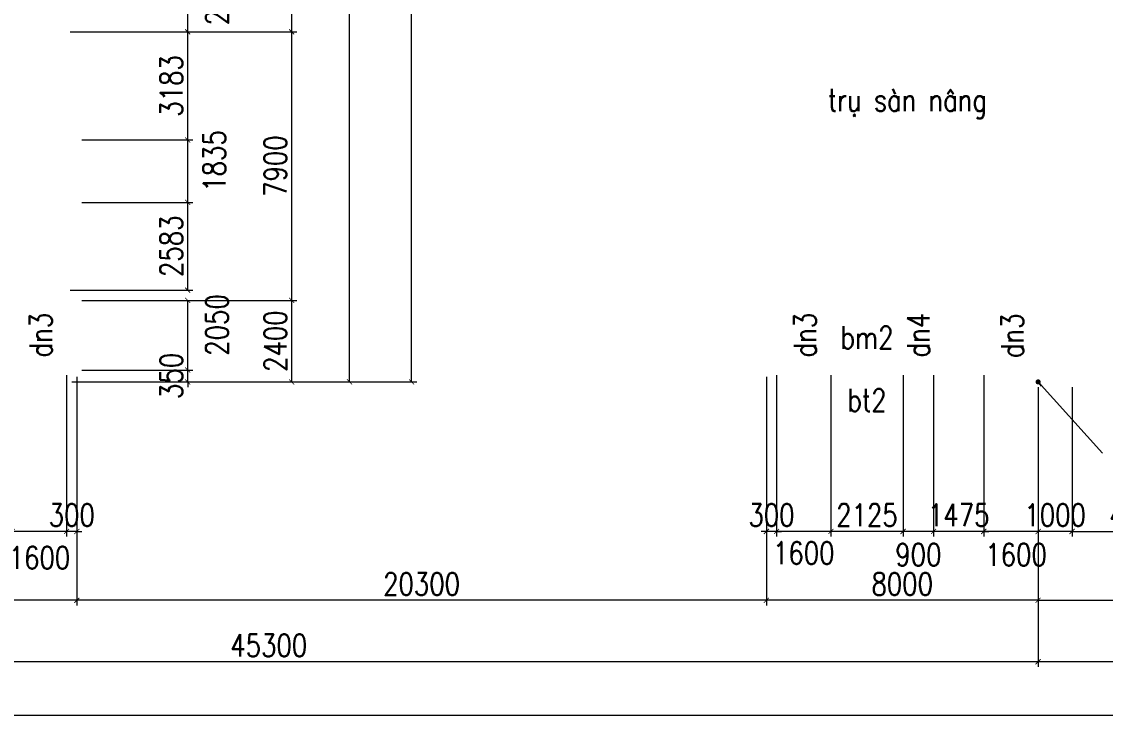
# Model space of a CAD drawing. Header units: inches. Extents: x -1640460 to 2672754, y -1012 to 1209503.
# Drawn here: x 222625 to 254528, y 100738 to 121292 of the extents above; entities that cross this region are included whole.
import ezdxf
from ezdxf.enums import TextEntityAlignment as Align

# ---------------------------------------------------------------- set-up
doc = ezdxf.new("R2010")
doc.units = ezdxf.units.IN
doc.header["$MEASUREMENT"] = 0
doc.layers.add('DAM_KT', color=4, linetype='Continuous')
doc.styles.add('KICH_THUOC', font='vnsimli.shx', dxfattribs={"width": 0.8})
doc.dimstyles.new('DIM_300', dxfattribs={"dimscale": 300, "dimtxt": 2.2, "dimasz": 0.5, "dimexe": 0.5, "dimexo": 0.5, "dimgap": 0.5, "dimtad": 1, "dimdec": 0, "dimdsep": 46, "dimtxsty": 'KICH_THUOC', "dimblk": 'ARCHTICK', "dimcen": 5, "dimclrd": 1, "dimclre": 8, "dimclrt": 256, "dimaunit": 1, "dimadec": 3, "dimazin": 2, "dimtfac": 1, "dimtdec": 0, "dimtix": 1, "dimtmove": 2, "dimatfit": 3, "dimldrblk": 'DOT', "dimfxl": 1, "dimtolj": 1, "dimtzin": 0, "dimlwd": 15, "dimlwe": 9, "dimarcsym": 0})

# ---------------------------------------------------------------- blocks, each defined once
blk = doc.blocks.new('_ArchTick')
at = {"color": 0, "linetype": 'ByBlock', "const_width": 0.15}
blk.add_lwpolyline([(-0.5, -0.5), (0.5, 0.5)], dxfattribs=at)
blk = doc.blocks.new('*D76')
at = {"layer": 'DAM_KT', "color": 8, "lineweight": 9}
for p, q in [((252549, 110544), (252549, 104119)), ((286549, 110244), (286549, 104119))]:
    blk.add_line(p, q, dxfattribs=at)
at = {"layer": 'DAM_KT', "color": 1, "lineweight": 15}
blk.add_line((252549, 104269), (286549, 104269), dxfattribs=at)
at = {"layer": 'Defpoints', "color": 0}
for p in [(252549, 110694), (286549, 110394), (286549, 104269)]:
    blk.add_point(p, dxfattribs=at)
at = {"layer": 'DAM_KT', "color": 1, "lineweight": 15, "xscale": 150, "yscale": 150, "zscale": 150, "rotation": 180}
blk.add_blockref('_ArchTick', (252549, 104269), dxfattribs=at)
at = {"layer": 'DAM_KT', "color": 1, "lineweight": 15, "xscale": 150, "yscale": 150, "zscale": 150}
blk.add_blockref('_ArchTick', (286549, 104269), dxfattribs=at)
at = {"layer": 'DAM_KT', "insert": (269549, 104749), "char_height": 660, "attachment_point": 5, "style": 'KICH_THUOC'}
blk.add_mtext('\\A1;34000', dxfattribs=at)
blk = doc.blocks.new('_Dot')
at = {"color": 0, "linetype": 'ByBlock', "lineweight": -2}
blk.add_line((-0.5, 0), (-1, 0), dxfattribs=at)
at = {"color": 0, "linetype": 'ByBlock', "const_width": 0.5}
blk.add_lwpolyline([(-0.25, 0, 1), (0.25, 0, 1)], format="xyb", close=True, dxfattribs=at)
blk = doc.blocks.new('*D77')
at = {"layer": 'DAM_KT', "color": 8, "lineweight": 9}
for p, q in [((252549, 110544), (252549, 102311)), ((354549, 110544), (354549, 102311))]:
    blk.add_line(p, q, dxfattribs=at)
at = {"layer": 'DAM_KT', "color": 1, "lineweight": 15}
blk.add_line((354549, 102461), (252549, 102461), dxfattribs=at)
at = {"layer": 'Defpoints', "color": 0}
for p in [(252549, 110694), (354549, 110694), (252549, 102461)]:
    blk.add_point(p, dxfattribs=at)
at = {"layer": 'DAM_KT', "color": 1, "lineweight": 15, "xscale": 150, "yscale": 150, "zscale": 150, "rotation": 180}
blk.add_blockref('_ArchTick', (252549, 102461), dxfattribs=at)
at = {"layer": 'DAM_KT', "color": 1, "lineweight": 15, "xscale": 150, "yscale": 150, "zscale": 150}
blk.add_blockref('_ArchTick', (354549, 102461), dxfattribs=at)
at = {"layer": 'DAM_KT', "insert": (303549, 102941), "char_height": 660, "attachment_point": 5, "style": 'KICH_THUOC'}
blk.add_mtext('\\A1;102000', dxfattribs=at)
blk = doc.blocks.new('*D106')
at = {"layer": 'DAM_KT', "color": 8, "lineweight": 9}
for p, q in [((253549, 110544), (253549, 106145)), ((257549, 110544), (257549, 106145))]:
    blk.add_line(p, q, dxfattribs=at)
at = {"layer": 'DAM_KT', "color": 1, "lineweight": 15}
blk.add_line((253549, 106295), (257549, 106295), dxfattribs=at)
at = {"layer": 'Defpoints', "color": 0}
for p in [(253549, 110694), (257549, 110694), (257549, 106295)]:
    blk.add_point(p, dxfattribs=at)
at = {"layer": 'DAM_KT', "color": 1, "lineweight": 15, "xscale": 150, "yscale": 150, "zscale": 150, "rotation": 180}
blk.add_blockref('_ArchTick', (253549, 106295), dxfattribs=at)
at = {"layer": 'DAM_KT', "color": 1, "lineweight": 15, "xscale": 150, "yscale": 150, "zscale": 150}
blk.add_blockref('_ArchTick', (257549, 106295), dxfattribs=at)
at = {"layer": 'DAM_KT', "insert": (255549, 106775), "char_height": 660, "attachment_point": 5, "style": 'KICH_THUOC'}
blk.add_mtext('\\A1;4000', dxfattribs=at)
blk = doc.blocks.new('*D107')
at = {"layer": 'DAM_KT', "color": 8, "lineweight": 9}
for p, q in [((252549, 110544), (252549, 106145)), ((253549, 110544), (253549, 106145))]:
    blk.add_line(p, q, dxfattribs=at)
at = {"layer": 'DAM_KT', "color": 1, "lineweight": 15}
for p, q in [((252549, 106295), (252399, 106295)), ((253549, 106295), (252549, 106295)), ((253549, 106295), (253699, 106295))]:
    blk.add_line(p, q, dxfattribs=at)
at = {"layer": 'Defpoints', "color": 0}
for p in [(252549, 110694), (253549, 110694), (252549, 106295)]:
    blk.add_point(p, dxfattribs=at)
at = {"layer": 'DAM_KT', "color": 1, "lineweight": 15, "xscale": 150, "yscale": 150, "zscale": 150}
blk.add_blockref('_ArchTick', (252549, 106295), dxfattribs=at)
at = {"layer": 'DAM_KT', "color": 1, "lineweight": 15, "xscale": 150, "yscale": 150, "zscale": 150, "rotation": 180}
blk.add_blockref('_ArchTick', (253549, 106295), dxfattribs=at)
at = {"layer": 'DAM_KT', "insert": (253049, 106775), "char_height": 660, "attachment_point": 5, "style": 'KICH_THUOC'}
blk.add_mtext('\\A1;1000', dxfattribs=at)
blk = doc.blocks.new('*D108')
at = {"layer": 'DAM_KT', "color": 8, "lineweight": 9}
for p, q in [((250949, 110894), (250949, 106145)), ((252549, 110544), (252549, 106145))]:
    blk.add_line(p, q, dxfattribs=at)
at = {"layer": 'DAM_KT', "color": 1, "lineweight": 15}
blk.add_line((252549, 106295), (250949, 106295), dxfattribs=at)
at = {"layer": 'Defpoints', "color": 0}
for p in [(250949, 111044), (252549, 110694), (250949, 106295)]:
    blk.add_point(p, dxfattribs=at)
at = {"layer": 'DAM_KT', "color": 1, "lineweight": 15, "xscale": 150, "yscale": 150, "zscale": 150, "rotation": 180}
blk.add_blockref('_ArchTick', (250949, 106295), dxfattribs=at)
at = {"layer": 'DAM_KT', "color": 1, "lineweight": 15, "xscale": 150, "yscale": 150, "zscale": 150}
blk.add_blockref('_ArchTick', (252549, 106295), dxfattribs=at)
at = {"layer": 'DAM_KT', "insert": (251899, 105608), "char_height": 660, "attachment_point": 5, "style": 'KICH_THUOC'}
blk.add_mtext('\\A1;1600', dxfattribs=at)
blk = doc.blocks.new('*D109')
at = {"layer": 'DAM_KT', "color": 8, "lineweight": 9}
for p, q in [((249474, 110894), (249474, 106145)), ((250949, 110894), (250949, 106145))]:
    blk.add_line(p, q, dxfattribs=at)
at = {"layer": 'DAM_KT', "color": 1, "lineweight": 15}
for p, q in [((249474, 106295), (249324, 106295)), ((250949, 106295), (249474, 106295)), ((250949, 106295), (251099, 106295))]:
    blk.add_line(p, q, dxfattribs=at)
at = {"layer": 'Defpoints', "color": 0}
for p in [(249474, 111044), (250949, 111044), (249474, 106295)]:
    blk.add_point(p, dxfattribs=at)
at = {"layer": 'DAM_KT', "color": 1, "lineweight": 15, "xscale": 150, "yscale": 150, "zscale": 150}
blk.add_blockref('_ArchTick', (249474, 106295), dxfattribs=at)
at = {"layer": 'DAM_KT', "color": 1, "lineweight": 15, "xscale": 150, "yscale": 150, "zscale": 150, "rotation": 180}
blk.add_blockref('_ArchTick', (250949, 106295), dxfattribs=at)
at = {"layer": 'DAM_KT', "insert": (250211, 106775), "char_height": 660, "attachment_point": 5, "style": 'KICH_THUOC'}
blk.add_mtext('\\A1;1475', dxfattribs=at)
blk = doc.blocks.new('*D110')
at = {"layer": 'DAM_KT', "color": 8, "lineweight": 9}
for p, q in [((248574, 110894), (248574, 106145)), ((249474, 110894), (249474, 106145))]:
    blk.add_line(p, q, dxfattribs=at)
at = {"layer": 'DAM_KT', "color": 1, "lineweight": 15}
blk.add_line((249474, 106295), (248574, 106295), dxfattribs=at)
at = {"layer": 'Defpoints', "color": 0}
for p in [(248574, 111044), (249474, 111044), (248574, 106295)]:
    blk.add_point(p, dxfattribs=at)
at = {"layer": 'DAM_KT', "color": 1, "lineweight": 15, "xscale": 150, "yscale": 150, "zscale": 150, "rotation": 180}
blk.add_blockref('_ArchTick', (248574, 106295), dxfattribs=at)
at = {"layer": 'DAM_KT', "color": 1, "lineweight": 15, "xscale": 150, "yscale": 150, "zscale": 150}
blk.add_blockref('_ArchTick', (249474, 106295), dxfattribs=at)
at = {"layer": 'DAM_KT', "insert": (249024, 105608), "char_height": 660, "attachment_point": 5, "style": 'KICH_THUOC'}
blk.add_mtext('\\A1;900', dxfattribs=at)
blk = doc.blocks.new('*D111')
at = {"layer": 'DAM_KT', "color": 8, "lineweight": 9}
for p, q in [((246449, 110894), (246449, 106145)), ((248574, 110894), (248574, 106145))]:
    blk.add_line(p, q, dxfattribs=at)
at = {"layer": 'DAM_KT', "color": 1, "lineweight": 15}
blk.add_line((248574, 106295), (246449, 106295), dxfattribs=at)
at = {"layer": 'Defpoints', "color": 0}
for p in [(246449, 111044), (248574, 111044), (246449, 106295)]:
    blk.add_point(p, dxfattribs=at)
at = {"layer": 'DAM_KT', "color": 1, "lineweight": 15, "xscale": 150, "yscale": 150, "zscale": 150, "rotation": 180}
blk.add_blockref('_ArchTick', (246449, 106295), dxfattribs=at)
at = {"layer": 'DAM_KT', "color": 1, "lineweight": 15, "xscale": 150, "yscale": 150, "zscale": 150}
blk.add_blockref('_ArchTick', (248574, 106295), dxfattribs=at)
at = {"layer": 'DAM_KT', "insert": (247511, 106775), "char_height": 660, "attachment_point": 5, "style": 'KICH_THUOC'}
blk.add_mtext('\\A1;2125', dxfattribs=at)
blk = doc.blocks.new('*D112')
at = {"layer": 'DAM_KT', "color": 8, "lineweight": 9}
for p, q in [((244849, 110894), (244849, 106145)), ((246449, 110894), (246449, 106145))]:
    blk.add_line(p, q, dxfattribs=at)
at = {"layer": 'DAM_KT', "color": 1, "lineweight": 15}
blk.add_line((246449, 106295), (244849, 106295), dxfattribs=at)
at = {"layer": 'Defpoints', "color": 0}
for p in [(244849, 111044), (246449, 111044), (244849, 106295)]:
    blk.add_point(p, dxfattribs=at)
at = {"layer": 'DAM_KT', "color": 1, "lineweight": 15, "xscale": 150, "yscale": 150, "zscale": 150, "rotation": 180}
blk.add_blockref('_ArchTick', (244849, 106295), dxfattribs=at)
at = {"layer": 'DAM_KT', "color": 1, "lineweight": 15, "xscale": 150, "yscale": 150, "zscale": 150}
blk.add_blockref('_ArchTick', (246449, 106295), dxfattribs=at)
at = {"layer": 'DAM_KT', "insert": (245649, 105659), "char_height": 660, "attachment_point": 5, "style": 'KICH_THUOC'}
blk.add_mtext('\\A1;1600', dxfattribs=at)
blk = doc.blocks.new('*D237')
at = {"layer": 'DAM_KT', "color": 8, "lineweight": 9}
for p, q in [((244549, 110844), (244549, 106145)), ((244849, 110894), (244849, 106145))]:
    blk.add_line(p, q, dxfattribs=at)
at = {"layer": 'DAM_KT', "color": 1, "lineweight": 15}
for p, q in [((244549, 106295), (244399, 106295)), ((244849, 106295), (244549, 106295)), ((244849, 106295), (244999, 106295))]:
    blk.add_line(p, q, dxfattribs=at)
at = {"layer": 'Defpoints', "color": 0}
for p in [(244849, 111044), (244549, 110994), (244549, 106295)]:
    blk.add_point(p, dxfattribs=at)
at = {"layer": 'DAM_KT', "color": 1, "lineweight": 15, "xscale": 150, "yscale": 150, "zscale": 150}
blk.add_blockref('_ArchTick', (244549, 106295), dxfattribs=at)
at = {"layer": 'DAM_KT', "color": 1, "lineweight": 15, "xscale": 150, "yscale": 150, "zscale": 150, "rotation": 180}
blk.add_blockref('_ArchTick', (244849, 106295), dxfattribs=at)
at = {"layer": 'DAM_KT', "insert": (244699, 106775), "char_height": 660, "attachment_point": 5, "style": 'KICH_THUOC'}
blk.add_mtext('\\A1;300', dxfattribs=at)
blk = doc.blocks.new('*D238')
at = {"layer": 'DAM_KT', "color": 8, "lineweight": 9}
for p, q in [((223949, 110894), (223949, 106145)), ((224249, 110844), (224249, 106145))]:
    blk.add_line(p, q, dxfattribs=at)
at = {"layer": 'DAM_KT', "color": 1, "lineweight": 15}
for p, q in [((223949, 106295), (223799, 106295)), ((224249, 106295), (223949, 106295)), ((224249, 106295), (224399, 106295))]:
    blk.add_line(p, q, dxfattribs=at)
at = {"layer": 'Defpoints', "color": 0}
for p in [(223949, 111044), (224249, 110994), (223949, 106295)]:
    blk.add_point(p, dxfattribs=at)
at = {"layer": 'DAM_KT', "color": 1, "lineweight": 15, "xscale": 150, "yscale": 150, "zscale": 150}
blk.add_blockref('_ArchTick', (223949, 106295), dxfattribs=at)
at = {"layer": 'DAM_KT', "color": 1, "lineweight": 15, "xscale": 150, "yscale": 150, "zscale": 150, "rotation": 180}
blk.add_blockref('_ArchTick', (224249, 106295), dxfattribs=at)
at = {"layer": 'DAM_KT', "insert": (224099, 106775), "char_height": 660, "attachment_point": 5, "style": 'KICH_THUOC'}
blk.add_mtext('\\A1;300', dxfattribs=at)
blk = doc.blocks.new('*D113')
at = {"layer": 'DAM_KT', "color": 8, "lineweight": 9}
for p, q in [((222349, 110894), (222349, 106145)), ((223949, 110894), (223949, 106145))]:
    blk.add_line(p, q, dxfattribs=at)
at = {"layer": 'DAM_KT', "color": 1, "lineweight": 15}
blk.add_line((223949, 106295), (222349, 106295), dxfattribs=at)
at = {"layer": 'Defpoints', "color": 0}
for p in [(222349, 111044), (223949, 111044), (222349, 106295)]:
    blk.add_point(p, dxfattribs=at)
at = {"layer": 'DAM_KT', "color": 1, "lineweight": 15, "xscale": 150, "yscale": 150, "zscale": 150, "rotation": 180}
blk.add_blockref('_ArchTick', (222349, 106295), dxfattribs=at)
at = {"layer": 'DAM_KT', "color": 1, "lineweight": 15, "xscale": 150, "yscale": 150, "zscale": 150}
blk.add_blockref('_ArchTick', (223949, 106295), dxfattribs=at)
at = {"layer": 'DAM_KT', "insert": (223149, 105520), "char_height": 660, "attachment_point": 5, "style": 'KICH_THUOC'}
blk.add_mtext('\\A1;1600', dxfattribs=at)
blk = doc.blocks.new('*D240')
at = {"layer": 'DAM_KT', "color": 8, "lineweight": 9}
for p, q in [((244549, 110844), (244549, 104119)), ((252549, 110544), (252549, 104119))]:
    blk.add_line(p, q, dxfattribs=at)
at = {"layer": 'DAM_KT', "color": 1, "lineweight": 15}
blk.add_line((252549, 104269), (244549, 104269), dxfattribs=at)
at = {"layer": 'Defpoints', "color": 0}
for p in [(244549, 110994), (252549, 110694), (244549, 104269)]:
    blk.add_point(p, dxfattribs=at)
at = {"layer": 'DAM_KT', "color": 1, "lineweight": 15, "xscale": 150, "yscale": 150, "zscale": 150, "rotation": 180}
blk.add_blockref('_ArchTick', (244549, 104269), dxfattribs=at)
at = {"layer": 'DAM_KT', "color": 1, "lineweight": 15, "xscale": 150, "yscale": 150, "zscale": 150}
blk.add_blockref('_ArchTick', (252549, 104269), dxfattribs=at)
at = {"layer": 'DAM_KT', "insert": (248549, 104749), "char_height": 660, "attachment_point": 5, "style": 'KICH_THUOC'}
blk.add_mtext('\\A1;8000', dxfattribs=at)
blk = doc.blocks.new('*D241')
at = {"layer": 'DAM_KT', "color": 8, "lineweight": 9}
for p, q in [((224249, 110844), (224249, 104119)), ((244549, 110844), (244549, 104119))]:
    blk.add_line(p, q, dxfattribs=at)
at = {"layer": 'DAM_KT', "color": 1, "lineweight": 15}
blk.add_line((244549, 104269), (224249, 104269), dxfattribs=at)
at = {"layer": 'Defpoints', "color": 0}
for p in [(224249, 110994), (244549, 110994), (224249, 104269)]:
    blk.add_point(p, dxfattribs=at)
at = {"layer": 'DAM_KT', "color": 1, "lineweight": 15, "xscale": 150, "yscale": 150, "zscale": 150, "rotation": 180}
blk.add_blockref('_ArchTick', (224249, 104269), dxfattribs=at)
at = {"layer": 'DAM_KT', "color": 1, "lineweight": 15, "xscale": 150, "yscale": 150, "zscale": 150}
blk.add_blockref('_ArchTick', (244549, 104269), dxfattribs=at)
at = {"layer": 'DAM_KT', "insert": (234399, 104749), "char_height": 660, "attachment_point": 5, "style": 'KICH_THUOC'}
blk.add_mtext('\\A1;20300', dxfattribs=at)
blk = doc.blocks.new('*D242')
at = {"layer": 'DAM_KT', "color": 8, "lineweight": 9}
for p, q in [((224249, 110844), (224249, 104119)), ((216249, 110544), (216249, 104119))]:
    blk.add_line(p, q, dxfattribs=at)
at = {"layer": 'DAM_KT', "color": 1, "lineweight": 15}
blk.add_line((224249, 104269), (216249, 104269), dxfattribs=at)
at = {"layer": 'Defpoints', "color": 0}
for p in [(224249, 110994), (216249, 110694), (216249, 104269)]:
    blk.add_point(p, dxfattribs=at)
at = {"layer": 'DAM_KT', "color": 1, "lineweight": 15, "xscale": 150, "yscale": 150, "zscale": 150, "rotation": 180}
blk.add_blockref('_ArchTick', (216249, 104269), dxfattribs=at)
at = {"layer": 'DAM_KT', "color": 1, "lineweight": 15, "xscale": 150, "yscale": 150, "zscale": 150}
blk.add_blockref('_ArchTick', (224249, 104269), dxfattribs=at)
at = {"layer": 'DAM_KT', "insert": (220249, 104749), "char_height": 660, "attachment_point": 5, "style": 'KICH_THUOC'}
blk.add_mtext('\\A1;8000', dxfattribs=at)
blk = doc.blocks.new('*D243')
at = {"layer": 'DAM_KT', "color": 8, "lineweight": 9}
for p, q in [((207249, 110544), (207249, 102311)), ((252549, 110544), (252549, 102311))]:
    blk.add_line(p, q, dxfattribs=at)
at = {"layer": 'DAM_KT', "color": 1, "lineweight": 15}
blk.add_line((252549, 102461), (207249, 102461), dxfattribs=at)
at = {"layer": 'Defpoints', "color": 0}
for p in [(207249, 110694), (252549, 110694), (207249, 102461)]:
    blk.add_point(p, dxfattribs=at)
at = {"layer": 'DAM_KT', "color": 1, "lineweight": 15, "xscale": 150, "yscale": 150, "zscale": 150, "rotation": 180}
blk.add_blockref('_ArchTick', (207249, 102461), dxfattribs=at)
at = {"layer": 'DAM_KT', "color": 1, "lineweight": 15, "xscale": 150, "yscale": 150, "zscale": 150}
blk.add_blockref('_ArchTick', (252549, 102461), dxfattribs=at)
at = {"layer": 'DAM_KT', "insert": (229899, 102941), "char_height": 660, "attachment_point": 5, "style": 'KICH_THUOC'}
blk.add_mtext('\\A1;45300', dxfattribs=at)
blk = doc.blocks.new('*D244')
at = {"layer": 'DAM_KT', "color": 8, "lineweight": 9}
for p, q in [((207249, 110544), (207249, 100738)), ((354549, 110544), (354549, 100738))]:
    blk.add_line(p, q, dxfattribs=at)
at = {"layer": 'DAM_KT', "color": 1, "lineweight": 15}
blk.add_line((207249, 100888), (354549, 100888), dxfattribs=at)
at = {"layer": 'Defpoints', "color": 0}
for p in [(207249, 110694), (354549, 110694), (354549, 100888)]:
    blk.add_point(p, dxfattribs=at)
at = {"layer": 'DAM_KT', "color": 1, "lineweight": 15, "xscale": 150, "yscale": 150, "zscale": 150, "rotation": 180}
blk.add_blockref('_ArchTick', (207249, 100888), dxfattribs=at)
at = {"layer": 'DAM_KT', "color": 1, "lineweight": 15, "xscale": 150, "yscale": 150, "zscale": 150}
blk.add_blockref('_ArchTick', (354549, 100888), dxfattribs=at)
at = {"layer": 'DAM_KT', "insert": (280899, 101368), "char_height": 660, "attachment_point": 5, "style": 'KICH_THUOC'}
blk.add_mtext('\\A1;147300', dxfattribs=at)
blk = doc.blocks.new('*D245')
at = {"layer": 'DAM_KT', "color": 8, "lineweight": 9}
for p, q in [((224399, 111044), (227662, 111044)), ((224099, 110694), (227662, 110694))]:
    blk.add_line(p, q, dxfattribs=at)
at = {"layer": 'DAM_KT', "color": 1, "lineweight": 15}
for p, q in [((227512, 111044), (227512, 111194)), ((227512, 110694), (227512, 111044)), ((227512, 110694), (227512, 110544))]:
    blk.add_line(p, q, dxfattribs=at)
at = {"layer": 'Defpoints', "color": 0}
for p in [(224249, 111044), (227512, 111044), (223949, 110694)]:
    blk.add_point(p, dxfattribs=at)
at = {"layer": 'DAM_KT', "color": 1, "lineweight": 15, "xscale": 150, "yscale": 150, "zscale": 150}
for p, rotation in [((227512, 111044), 270), ((227512, 110694), 90)]:
    blk.add_blockref('_ArchTick', p, dxfattribs=dict(at, rotation=rotation))
at = {"layer": 'DAM_KT', "insert": (227032, 110869), "char_height": 660, "attachment_point": 5, "rotation": 90, "style": 'KICH_THUOC'}
blk.add_mtext('\\A1;350', dxfattribs=at)
blk = doc.blocks.new('*D122')
at = {"layer": 'DAM_KT', "color": 8, "lineweight": 9}
for p, q in [((224399, 113094), (227662, 113094)), ((224399, 111044), (227662, 111044))]:
    blk.add_line(p, q, dxfattribs=at)
at = {"layer": 'DAM_KT', "color": 1, "lineweight": 15}
blk.add_line((227512, 111044), (227512, 113094), dxfattribs=at)
at = {"layer": 'Defpoints', "color": 0}
for p in [(224249, 113094), (227512, 113094), (224249, 111044)]:
    blk.add_point(p, dxfattribs=at)
at = {"layer": 'DAM_KT', "color": 1, "lineweight": 15, "xscale": 150, "yscale": 150, "zscale": 150}
for p, rotation in [((227512, 113094), 90), ((227512, 111044), 270)]:
    blk.add_blockref('_ArchTick', p, dxfattribs=dict(at, rotation=rotation))
at = {"layer": 'DAM_KT', "insert": (228377, 112369), "char_height": 660, "attachment_point": 5, "rotation": 90, "style": 'KICH_THUOC'}
blk.add_mtext('\\A1;2050', dxfattribs=at)
blk = doc.blocks.new('*D123')
at = {"layer": 'DAM_KT', "color": 8, "lineweight": 9}
for p, q in [((224049, 123194), (227662, 123194)), ((224049, 120994), (227662, 120994))]:
    blk.add_line(p, q, dxfattribs=at)
at = {"layer": 'DAM_KT', "color": 1, "lineweight": 15}
blk.add_line((227512, 120994), (227512, 123194), dxfattribs=at)
at = {"layer": 'Defpoints', "color": 0}
for p in [(223899, 123194), (227512, 123194), (223899, 120994)]:
    blk.add_point(p, dxfattribs=at)
at = {"layer": 'DAM_KT', "color": 1, "lineweight": 15, "xscale": 150, "yscale": 150, "zscale": 150}
for p, rotation in [((227512, 123194), 90), ((227512, 120994), 270)]:
    blk.add_blockref('_ArchTick', p, dxfattribs=dict(at, rotation=rotation))
at = {"layer": 'DAM_KT', "insert": (228377, 122094), "char_height": 660, "attachment_point": 5, "rotation": 90, "style": 'KICH_THUOC'}
blk.add_mtext('\\A1;2200', dxfattribs=at)
blk = doc.blocks.new('*D139')
at = {"layer": 'DAM_KT', "color": 8, "lineweight": 9}
for p, q in [((224399, 113094), (230724, 113094)), ((224399, 110694), (230724, 110694))]:
    blk.add_line(p, q, dxfattribs=at)
at = {"layer": 'DAM_KT', "color": 1, "lineweight": 15}
blk.add_line((230574, 110694), (230574, 113094), dxfattribs=at)
at = {"layer": 'Defpoints', "color": 0}
for p in [(224249, 113094), (230574, 113094), (224249, 110694)]:
    blk.add_point(p, dxfattribs=at)
at = {"layer": 'DAM_KT', "color": 1, "lineweight": 15, "xscale": 150, "yscale": 150, "zscale": 150}
for p, rotation in [((230574, 113094), 90), ((230574, 110694), 270)]:
    blk.add_blockref('_ArchTick', p, dxfattribs=dict(at, rotation=rotation))
at = {"layer": 'DAM_KT', "insert": (230094, 111894), "char_height": 660, "attachment_point": 5, "rotation": 90, "style": 'KICH_THUOC'}
blk.add_mtext('\\A1;2400', dxfattribs=at)
blk = doc.blocks.new('*D140')
at = {"layer": 'DAM_KT', "color": 8, "lineweight": 9}
for p, q in [((224049, 120994), (230724, 120994)), ((224399, 113094), (230724, 113094))]:
    blk.add_line(p, q, dxfattribs=at)
at = {"layer": 'DAM_KT', "color": 1, "lineweight": 15}
blk.add_line((230574, 113094), (230574, 120994), dxfattribs=at)
at = {"layer": 'Defpoints', "color": 0}
for p in [(223899, 120994), (230574, 120994), (224249, 113094)]:
    blk.add_point(p, dxfattribs=at)
at = {"layer": 'DAM_KT', "color": 1, "lineweight": 15, "xscale": 150, "yscale": 150, "zscale": 150}
for p, rotation in [((230574, 120994), 90), ((230574, 113094), 270)]:
    blk.add_blockref('_ArchTick', p, dxfattribs=dict(at, rotation=rotation))
at = {"layer": 'DAM_KT', "insert": (230094, 117044), "char_height": 660, "attachment_point": 5, "rotation": 90, "style": 'KICH_THUOC'}
blk.add_mtext('\\A1;7900', dxfattribs=at)
blk = doc.blocks.new('*D141')
at = {"layer": 'DAM_KT', "color": 8, "lineweight": 9}
for p, q in [((224049, 129394), (230724, 129394)), ((224049, 120994), (230724, 120994))]:
    blk.add_line(p, q, dxfattribs=at)
at = {"layer": 'DAM_KT', "color": 1, "lineweight": 15}
blk.add_line((230574, 120994), (230574, 129394), dxfattribs=at)
at = {"layer": 'Defpoints', "color": 0}
for p in [(223899, 129394), (230574, 129394), (223899, 120994)]:
    blk.add_point(p, dxfattribs=at)
at = {"layer": 'DAM_KT', "color": 1, "lineweight": 15, "xscale": 150, "yscale": 150, "zscale": 150}
for p, rotation in [((230574, 129394), 90), ((230574, 120994), 270)]:
    blk.add_blockref('_ArchTick', p, dxfattribs=dict(at, rotation=rotation))
at = {"layer": 'DAM_KT', "insert": (230094, 125194), "char_height": 660, "attachment_point": 5, "rotation": 90, "style": 'KICH_THUOC'}
blk.add_mtext('\\A1;8400', dxfattribs=at)
blk = doc.blocks.new('*D149')
at = {"layer": 'DAM_KT', "color": 8, "lineweight": 9}
for p, q in [((224399, 136994), (232425, 136994)), ((224399, 110694), (232425, 110694))]:
    blk.add_line(p, q, dxfattribs=at)
at = {"layer": 'DAM_KT', "color": 1, "lineweight": 15}
blk.add_line((232275, 110694), (232275, 136994), dxfattribs=at)
at = {"layer": 'Defpoints', "color": 0}
for p in [(224249, 136994), (232275, 136994), (224249, 110694)]:
    blk.add_point(p, dxfattribs=at)
at = {"layer": 'DAM_KT', "color": 1, "lineweight": 15, "xscale": 150, "yscale": 150, "zscale": 150}
for p, rotation in [((232275, 136994), 90), ((232275, 110694), 270)]:
    blk.add_blockref('_ArchTick', p, dxfattribs=dict(at, rotation=rotation))
at = {"layer": 'DAM_KT', "insert": (231795, 123844), "char_height": 660, "attachment_point": 5, "rotation": 90, "style": 'KICH_THUOC'}
blk.add_mtext('\\A1;26300', dxfattribs=at)
blk = doc.blocks.new('*D178')
at = {"layer": 'DAM_KT', "color": 8, "lineweight": 9}
for p, q in [((224399, 185344), (234255, 185344)), ((224399, 110694), (234255, 110694))]:
    blk.add_line(p, q, dxfattribs=at)
at = {"layer": 'DAM_KT', "color": 1, "lineweight": 15}
blk.add_line((234105, 110694), (234105, 185344), dxfattribs=at)
at = {"layer": 'Defpoints', "color": 0}
for p in [(224249, 185344), (234105, 185344), (224249, 110694)]:
    blk.add_point(p, dxfattribs=at)
at = {"layer": 'DAM_KT', "color": 1, "lineweight": 15, "xscale": 150, "yscale": 150, "zscale": 150}
for p, rotation in [((234105, 185344), 90), ((234105, 110694), 270)]:
    blk.add_blockref('_ArchTick', p, dxfattribs=dict(at, rotation=rotation))
at = {"layer": 'DAM_KT', "insert": (233625, 148019), "char_height": 660, "attachment_point": 5, "rotation": 90, "style": 'KICH_THUOC'}
blk.add_mtext('\\A1;74650', dxfattribs=at)
blk = doc.blocks.new('TEXT')
at = {"style": 'KICH_THUOC', "width": 0.8}
blk.add_attdef('NOI_DUNG', text='', height=2.2, dxfattribs=at).set_placement((0, 0), align=Align.BOTTOM_CENTER)
blk = doc.blocks.new('*D57')
at = {"layer": 'DAM_KT', "color": 8, "lineweight": 9}
for p, q in [((224399, 120994), (227662, 120994)), ((224399, 117812), (227662, 117812))]:
    blk.add_line(p, q, dxfattribs=at)
at = {"layer": 'DAM_KT', "color": 1, "lineweight": 15}
blk.add_line((227512, 117812), (227512, 120994), dxfattribs=at)
at = {"layer": 'Defpoints', "color": 0}
for p in [(224249, 120994), (227512, 120994), (224249, 117812)]:
    blk.add_point(p, dxfattribs=at)
at = {"layer": 'DAM_KT', "color": 1, "lineweight": 15, "xscale": 150, "yscale": 150, "zscale": 150}
for p, rotation in [((227512, 120994), 90), ((227512, 117812), 270)]:
    blk.add_blockref('_ArchTick', p, dxfattribs=dict(at, rotation=rotation))
at = {"layer": 'DAM_KT', "insert": (227032, 119403), "char_height": 660, "attachment_point": 5, "rotation": 90, "style": 'KICH_THUOC'}
blk.add_mtext('\\A1;3183', dxfattribs=at)
blk = doc.blocks.new('*D58')
at = {"layer": 'DAM_KT', "color": 8, "lineweight": 9}
for p, q in [((224399, 117812), (227662, 117812)), ((224399, 115977), (227662, 115977))]:
    blk.add_line(p, q, dxfattribs=at)
at = {"layer": 'DAM_KT', "color": 1, "lineweight": 15}
blk.add_line((227512, 115977), (227512, 117812), dxfattribs=at)
at = {"layer": 'Defpoints', "color": 0}
for p in [(224249, 117812), (227512, 117812), (224249, 115977)]:
    blk.add_point(p, dxfattribs=at)
at = {"layer": 'DAM_KT', "color": 1, "lineweight": 15, "xscale": 150, "yscale": 150, "zscale": 150}
for p, rotation in [((227512, 117812), 90), ((227512, 115977), 270)]:
    blk.add_blockref('_ArchTick', p, dxfattribs=dict(at, rotation=rotation))
at = {"layer": 'DAM_KT', "insert": (228300, 117194), "char_height": 660, "attachment_point": 5, "rotation": 90, "style": 'KICH_THUOC'}
blk.add_mtext('\\A1;1835', dxfattribs=at)
blk = doc.blocks.new('*D59')
at = {"layer": 'DAM_KT', "color": 8, "lineweight": 9}
for p, q in [((224399, 115977), (227662, 115977)), ((224049, 113394), (227662, 113394))]:
    blk.add_line(p, q, dxfattribs=at)
at = {"layer": 'DAM_KT', "color": 1, "lineweight": 15}
blk.add_line((227512, 113394), (227512, 115977), dxfattribs=at)
at = {"layer": 'Defpoints', "color": 0}
for p in [(224249, 115977), (227512, 115977), (223899, 113394)]:
    blk.add_point(p, dxfattribs=at)
at = {"layer": 'DAM_KT', "color": 1, "lineweight": 15, "xscale": 150, "yscale": 150, "zscale": 150}
for p, rotation in [((227512, 115977), 90), ((227512, 113394), 270)]:
    blk.add_blockref('_ArchTick', p, dxfattribs=dict(at, rotation=rotation))
at = {"layer": 'DAM_KT', "insert": (227032, 114685), "char_height": 660, "attachment_point": 5, "rotation": 90, "style": 'KICH_THUOC'}
blk.add_mtext('\\A1;2583', dxfattribs=at)

msp = doc.modelspace()

# ---------------------------------------------------------------- block references
at = {"layer": 'DAM_KT'}
ref = msp.add_blockref('TEXT', (248701.6, 118462), dxfattribs=dict(at, xscale=-300, yscale=300))
ref.add_attrib('NOI_DUNG', 'trô sµn n©ng', dxfattribs={"layer": '0', "height": 660, "style": 'KICH_THUOC', "width": 0.8}).set_placement((248701.6, 118462), align=Align.BOTTOM_CENTER)
at = {"layer": 'DAM_KT', "xscale": 300, "yscale": 300, "rotation": 90}
for p, values in [((223715.7, 112069.1), {'NOI_DUNG': 'dn3'}), ((246215.7, 112069.1), {'NOI_DUNG': 'dn3'}), ((249550.7, 112069.1), {'NOI_DUNG': 'dn4'}), ((252315.7, 112049.3), {'NOI_DUNG': 'dn3'})]:
    msp.add_blockref('TEXT', p, dxfattribs=at).add_auto_attribs(values)
at = {"layer": 'DAM_KT', "xscale": 300, "yscale": 300}
for p, values in [((247511.2, 111473.1), {'NOI_DUNG': 'bm2'}), ((247511.2, 109629), {'NOI_DUNG': 'bt2'})]:
    msp.add_blockref('TEXT', p, dxfattribs=at).add_auto_attribs(values)

# ---------------------------------------------------------------- dimensions: what is measured, and where the dimension line sits
at = {"layer": 'DAM_KT'}
for base, p1, p2, angle, picture, middle in [((234105.5, 185344.1), (224248.7, 110694.1), (224248.7, 185344.1), 90, '*D178', (233625.5, 148019.1)), ((232274.5, 136994.1), (224248.7, 110694.1), (224248.7, 136994.1), 90, '*D149', (231794.5, 123844.1)), ((230573.8, 129394.1), (223898.7, 120994.1), (223898.7, 129394.1), 90, '*D141', (230093.8, 125194.1)), ((230573.8, 120994.1), (224248.7, 113094.1), (223898.7, 120994.1), 90, '*D140', (230093.8, 117044.1)), ((227512.045881, 120994.0518741), (224248.7363151, 117811.5518741), (224248.7363151, 120994.0518741), 90, '*D57', (227032.045881, 119402.8018741)), ((227512.045881, 115976.5518741), (223898.7363151, 113394.0518741), (224248.7363151, 115976.5518741), 90, '*D59', (227032.045881, 114685.3018741)), ((230573.8, 113094.1), (224248.7, 110694.1), (224248.7, 113094.1), 90, '*D139', (230093.8, 111894.1)), ((227512, 111044.1), (223948.7, 110694.1), (224248.7, 111044.1), 90, '*D245', (227032, 110869.1)), ((223948.7, 106294.5), (224248.7, 110994.1), (223948.7, 111044.1), 180, '*D238', (224098.7, 106774.5)), ((244548.7, 106294.5), (244848.7, 111044.1), (244548.7, 110994.1), 180, '*D237', (244698.7, 106774.5)), ((246448.7, 106294.5), (248573.7, 111044.1), (246448.7, 111044.1), 180, '*D111', (247511.2, 106774.5)), ((249473.7, 106294.5), (250948.7, 111044.1), (249473.7, 111044.1), 180, '*D109', (250211.2, 106774.5)), ((252548.7, 106294.5), (253548.7, 110694.1), (252548.7, 110694.1), 180, '*D107', (253048.7, 106774.5))]:
    dim = msp.add_linear_dim(base=base, p1=p1, p2=p2, angle=angle, dimstyle='DIM_300', dxfattribs=at)
    dim.commit()
    dim.dimension.update_dxf_attribs({"geometry": picture, "text_midpoint": middle})
for base, p1, p2, angle, picture, middle in [((227512, 123194.1), (223898.7, 120994.1), (223898.7, 123194.1), 90, '*D123', (228376.9, 122094.1)), ((227512, 117811.6), (224248.7, 115976.6), (224248.7, 117811.6), 90, '*D58', (228299.7, 117194.1)), ((227512, 113094.1), (224248.7, 111044.1), (224248.7, 113094.1), 90, '*D122', (228376.9, 112369.1)), ((222348.7, 106294.5), (223948.7, 111044.1), (222348.7, 111044.1), 180, '*D113', (223148.7, 105519.6)), ((244848.7, 106294.5), (246448.7, 111044.1), (244848.7, 111044.1), 180, '*D112', (245648.7, 105659.3)), ((248573.7, 106294.5), (249473.7, 111044.1), (248573.7, 111044.1), 180, '*D110', (249023.7, 105607.7)), ((250948.7, 106294.5), (252548.7, 110694.1), (250948.7, 111044.1), 180, '*D108', (251898.7, 105607.7))]:
    dim = msp.add_linear_dim(base=base, p1=p1, p2=p2, angle=angle, dimstyle='DIM_300', dxfattribs=at)
    dim.commit()
    dim.dimension.update_dxf_attribs({"geometry": picture, "text_midpoint": middle, "dimtype": 160})
for base, p1, p2, picture, middle in [((216248.7, 104269.4), (224248.7, 110994.1), (216248.7, 110694.1), '*D242', (220248.7, 104749.4)), ((224248.7, 104269.4), (244548.7, 110994.1), (224248.7, 110994.1), '*D241', (234398.7, 104749.4)), ((244548.7, 104269.4), (252548.7, 110694.1), (244548.7, 110994.1), '*D240', (248548.7, 104749.4)), ((207248.7, 102460.8), (252548.7, 110694.1), (207248.7, 110694.1), '*D243', (229898.7, 102940.8)), ((354548.7, 100887.8), (207248.7, 110694.1), (354548.7, 110694.1), '*D244', (280898.7, 101367.8)), ((286548.7, 104269.4), (252548.7, 110694.1), (286548.7, 110394.1), '*D76', (269548.7, 104749.4)), ((252548.7, 102460.8), (354548.7, 110694.1), (252548.7, 110694.1), '*D77', (303548.7, 102940.8)), ((257548.7, 106294.5), (253548.7, 110694.1), (257548.7, 110694.1), '*D106', (255548.7, 106774.5))]:
    dim = msp.add_linear_dim(base=base, p1=p1, p2=p2, dimstyle='DIM_300', dxfattribs=at)
    dim.commit()
    dim.dimension.update_dxf_attribs({"geometry": picture, "text_midpoint": middle})

# ---------------------------------------------------------------- leaders
msp.add_leader([(252548.7, 110694.1), (254440.9, 108599.9)], dimstyle='DIM_300', override={"dimgap": 0.5, "dimtad": 0}, dxfattribs=at)

doc.saveas('drawing.dxf')
